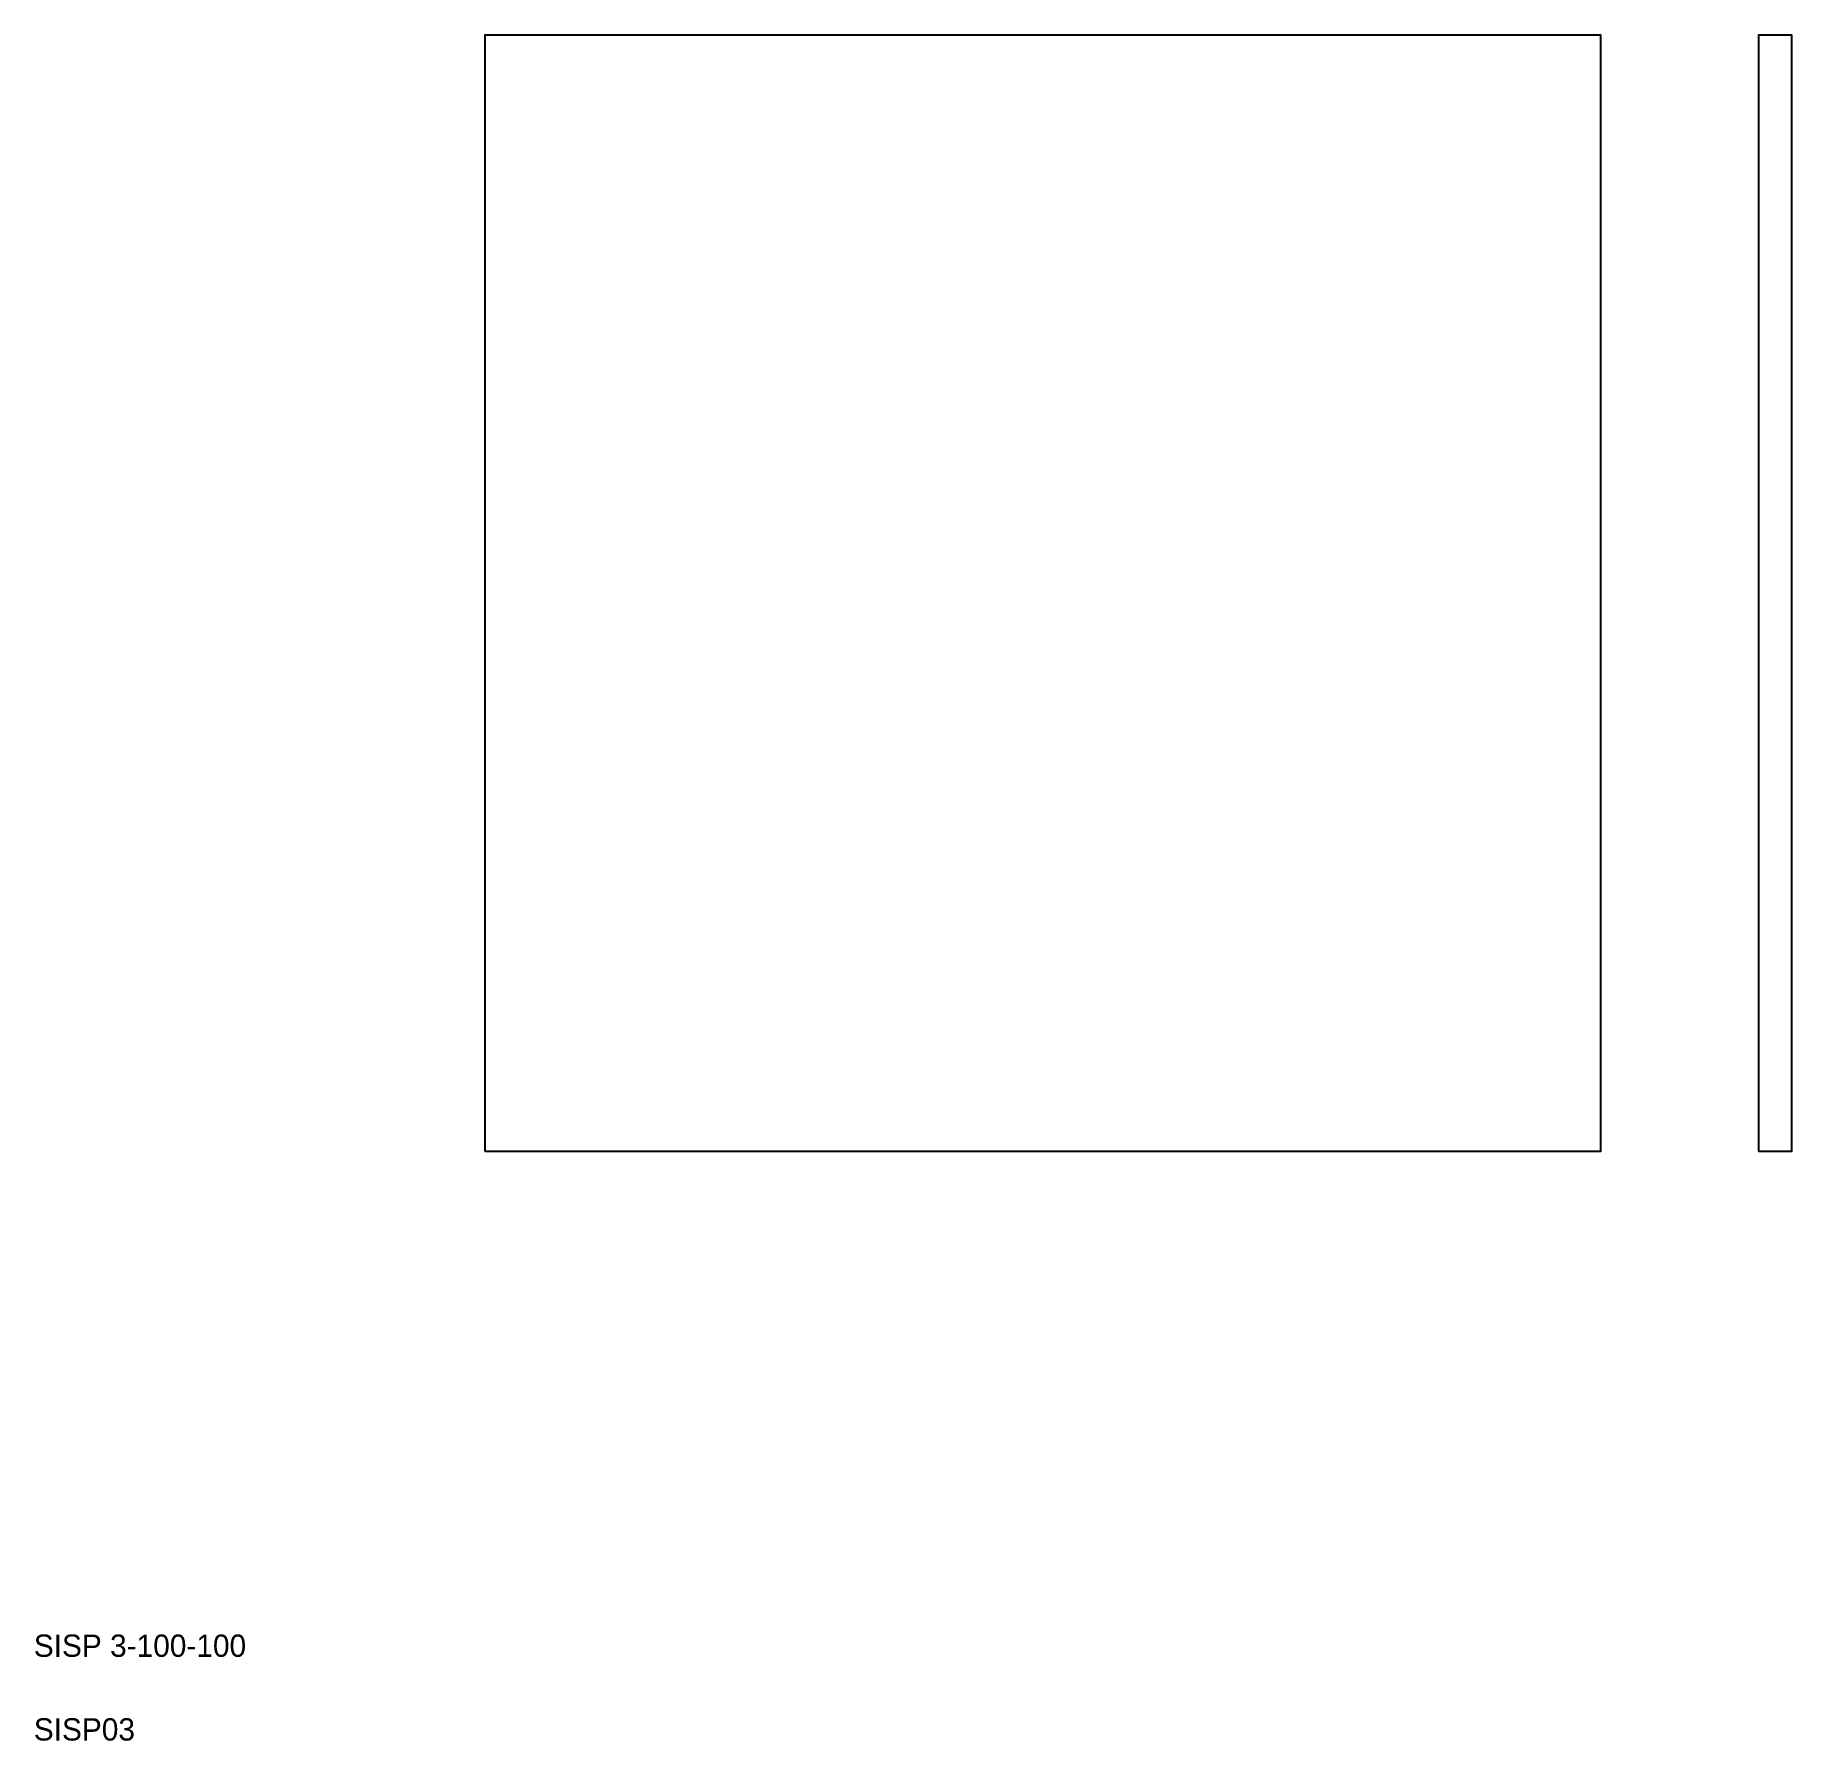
# Model space of a CAD drawing. Extents: x 5 to 163, y 5 to 158.
import ezdxf

# ---------------------------------------------------------------- set-up
doc = ezdxf.new("R2010")
doc.units = 0
doc.layers.get('0').update_dxf_attribs({"linetype": 'CONTINUOUS'})

msp = doc.modelspace()

# ---------------------------------------------------------------- linework, layer by layer
at = {"color": 7, "linetype": 'CONTINUOUS'}
for points in [[(45.43, 57.82), (145.43, 57.82), (145.43, 157.82), (45.43, 157.82)], [(159.55, 57.82), (162.55, 57.82), (162.55, 157.82), (159.55, 157.82)]]:
    msp.add_lwpolyline(points, close=True, dxfattribs=at)

# ---------------------------------------------------------------- texts
for s, p in [('SISP 3-100-100', (5, 12.5)), ('SISP03', (5, 5))]:
    msp.add_text(s, height=2, dxfattribs=at).set_placement(p)

doc.saveas('drawing.dxf')
